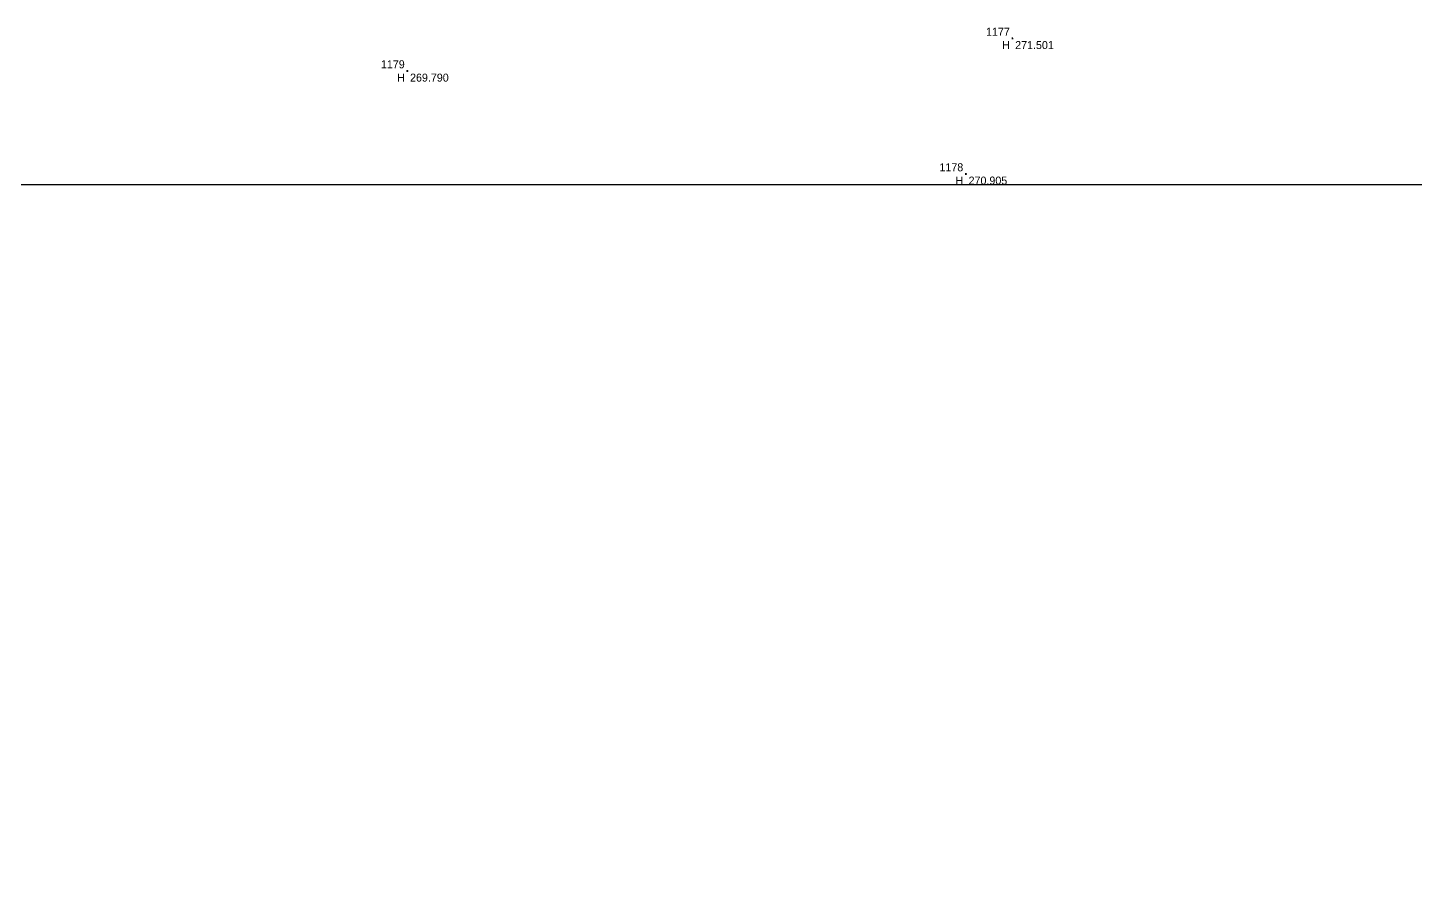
# Model space of a CAD drawing. Extents: x 152000 to 152174, y 158796 to 159332.
# Drawn here: x 152052.3 to 152104.4, y 159230.3 to 159262.7 of the extents above; entities that cross this region are included whole.
import ezdxf
from ezdxf.enums import TextEntityAlignment as Align

# ---------------------------------------------------------------- set-up
doc = ezdxf.new("R2010")
doc.units = 0
doc.header["$LTSCALE"] = 3
doc.header["$MEASUREMENT"] = 0
doc.header["$PDMODE"] = 2
doc.header["$PDSIZE"] = 0.03
doc.linetypes.add('SOLID_LINE', pattern=[0])
doc.layers.get('0').update_dxf_attribs({"linetype": 'CONTINUOUS'})
for name, color, linetype in [('Height', 7, 'CONTINUOUS'), ('Point Code', 7, 'CONTINUOUS'), ('Point ID', 7, 'CONTINUOUS'), ('TEXTS', 1, 'CONTINUOUS')]:
    doc.layers.add(name, color=color, linetype=linetype)

msp = doc.modelspace()

# ---------------------------------------------------------------- linework, layer by layer
at = {"color": 0, "linetype": 'SOLID_LINE'}
for p in [(152089.25754, 159262.32701, 271.50125), (152066.56866, 159261.10503, 269.79012), (152087.51077, 159257.24238, 270.90496)]:
    msp.add_point(p, dxfattribs=at)
at = {"layer": 'TEXTS', "color": 2}
msp.add_lwpolyline([(152000.31081, 159256.84238), (152173.94354, 159256.84238), (152173.94354, 158796.26395), (152000.31081, 158796.26395)], close=True, dxfattribs=at)

# ---------------------------------------------------------------- texts
at = {"layer": 'Height', "color": 4, "linetype": 'SOLID_LINE'}
for s, p in [('271.501', (152089.35754, 159262.22701, 271.50125)), ('269.790', (152066.66866, 159261.00503, 269.79012)), ('270.905', (152087.61077, 159257.14238, 270.90496))]:
    msp.add_text(s, height=0.3, dxfattribs=at).set_placement(p, align=Align.TOP_LEFT)
at = {"layer": 'Point Code', "color": 5, "linetype": 'SOLID_LINE'}
for p in [(152089.15754, 159262.22701, 271.50125), (152066.46866, 159261.00503, 269.79012), (152087.41077, 159257.14238, 270.90496)]:
    msp.add_text('H', height=0.3, dxfattribs=at).set_placement(p, align=Align.TOP_RIGHT)
at = {"layer": 'Point ID', "color": 1, "linetype": 'SOLID_LINE'}
for s, p in [('1177', (152089.15754, 159262.42701, 271.50125)), ('1179', (152066.46866, 159261.20503, 269.79012)), ('1178', (152087.41077, 159257.34238, 270.90496))]:
    msp.add_text(s, height=0.3, dxfattribs=at).set_placement(p, align=Align.RIGHT)

doc.saveas('drawing.dxf')
